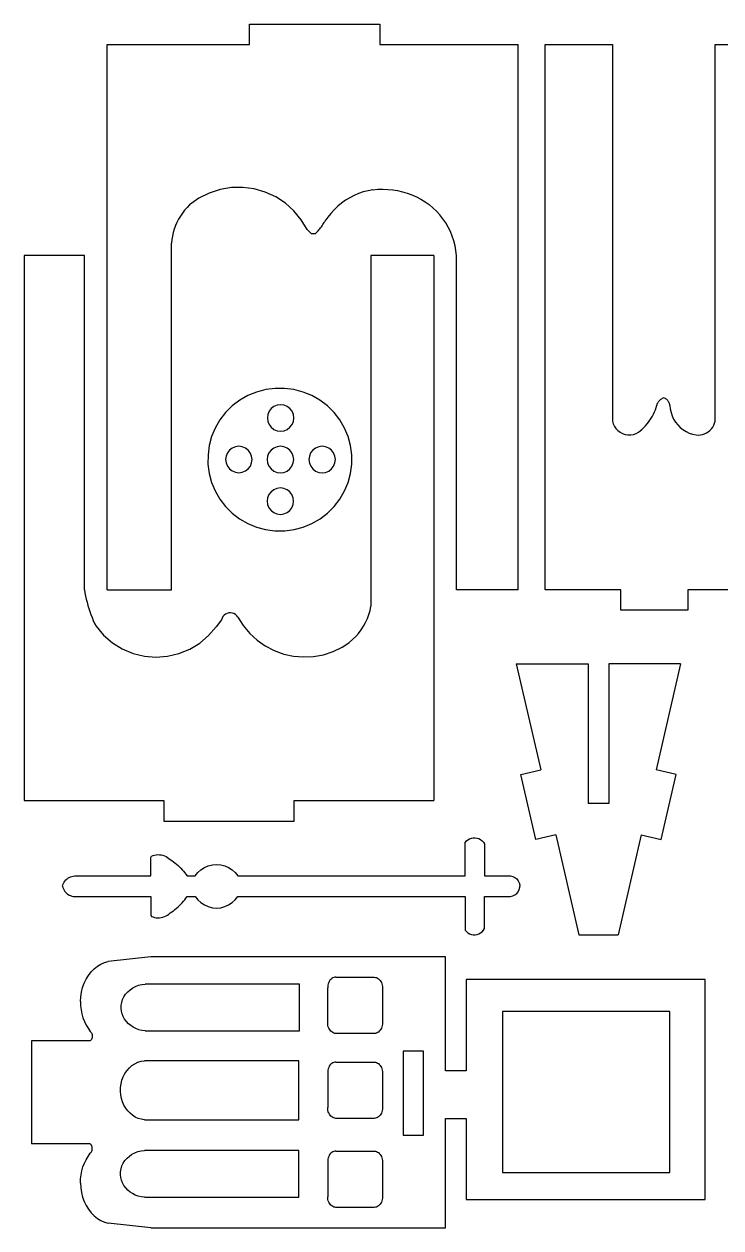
# Model space of a CAD drawing. Extents: x -3998 to 3998, y -3549 to 3549.
# Drawn here: x -3976 to -3468, y -2308 to -1429 of the extents above; entities that cross this region are included whole.
import ezdxf

# ---------------------------------------------------------------- set-up
doc = ezdxf.new("R2010")
doc.units = 0
doc.header["$MEASUREMENT"] = 0
doc.layers.get('0').update_dxf_attribs({"linetype": 'CONTINUOUS'})

msp = doc.modelspace()

# ---------------------------------------------------------------- linework, layer by layer
for p, q in [((-3811.85, -1443.82), (-3811.85, -1428.82)), ((-3811.85, -1428.82), (-3716.85, -1428.82)), ((-3716.85, -1428.82), (-3716.85, -1443.82)), ((-3915.85, -1443.82), (-3811.85, -1443.82)), ((-3915.85, -1841.82), (-3915.85, -1443.82)), ((-3716.85, -1443.82), (-3615.85, -1443.82)), ((-3615.85, -1841.82), (-3615.85, -1443.82)), ((-3596.1, -1443.82), (-3547.1, -1443.82)), ((-3596.1, -1841.82), (-3596.1, -1443.82)), ((-3547.1, -1443.82), (-3547.1, -1718.81)), ((-3472.1, -1718.81), (-3472.1, -1443.82)), ((-3472.1, -1443.82), (-3404.1, -1443.82)), ((-3841.32, -1552.21), (-3848.8, -1555.97)), ((-3833.35, -1549.59), (-3841.32, -1552.21)), ((-3825.09, -1548.2), (-3833.35, -1549.59)), ((-3816.72, -1548.05), (-3825.09, -1548.2)), ((-3808.41, -1549.16), (-3816.72, -1548.05)), ((-3800.36, -1551.48), (-3808.41, -1549.16)), ((-3792.75, -1554.99), (-3800.36, -1551.48)), ((-3785.74, -1559.58), (-3792.75, -1554.99)), ((-3738.78, -1555.63), (-3741.86, -1557.5)), ((-3735.58, -1553.99), (-3738.78, -1555.63)), ((-3732.27, -1552.58), (-3735.58, -1553.99)), ((-3728.86, -1551.41), (-3732.27, -1552.58)), ((-3725.39, -1550.49), (-3728.86, -1551.41)), ((-3721.85, -1549.82), (-3725.39, -1550.49)), ((-3721.85, -1549.82), (-3718.25, -1549.47)), ((-3718.25, -1549.47), (-3714.63, -1549.36)), ((-3714.63, -1549.36), (-3711.01, -1549.48)), ((-3711.01, -1549.48), (-3707.41, -1549.83)), ((-3707.41, -1549.83), (-3703.84, -1550.41)), ((-3703.84, -1550.41), (-3700.31, -1551.21)), ((-3700.31, -1551.21), (-3696.84, -1552.24)), ((-3696.84, -1552.24), (-3693.44, -1553.49)), ((-3693.44, -1553.49), (-3690.13, -1554.96)), ((-3690.13, -1554.96), (-3686.92, -1556.63)), ((-3857.49, -1562.69), (-3859.23, -1564.68)), ((-3855.64, -1560.82), (-3857.49, -1562.69)), ((-3848.8, -1555.97), (-3855.64, -1560.82)), ((-3779.5, -1565.18), (-3785.74, -1559.58)), ((-3750.18, -1564.35), (-3752.6, -1567.01)), ((-3747.57, -1561.87), (-3750.18, -1564.35)), ((-3744.8, -1559.58), (-3747.57, -1561.87)), ((-3741.86, -1557.5), (-3744.8, -1559.58)), ((-3686.92, -1556.63), (-3683.82, -1558.5)), ((-3683.82, -1558.5), (-3680.85, -1560.57)), ((-3678.07, -1562.89), (-3680.85, -1560.57)), ((-3675.46, -1565.41), (-3678.07, -1562.89)), ((-3863.66, -1571.23), (-3864.86, -1573.58)), ((-3862.32, -1568.96), (-3863.66, -1571.23)), ((-3860.84, -1566.77), (-3862.32, -1568.96)), ((-3859.23, -1564.68), (-3860.84, -1566.77)), ((-3774.16, -1571.63), (-3779.5, -1565.18)), ((-3769.85, -1578.82), (-3774.16, -1571.63)), ((-3757.33, -1573.64), (-3756.85, -1572.82)), ((-3754.83, -1569.84), (-3756.85, -1572.82)), ((-3752.6, -1567.01), (-3754.83, -1569.84)), ((-3673.03, -1568.1), (-3675.46, -1565.41)), ((-3670.79, -1570.95), (-3673.03, -1568.1)), ((-3668.75, -1573.95), (-3670.79, -1570.95)), ((-3867.56, -1581.01), (-3868.15, -1583.59)), ((-3866.82, -1578.48), (-3867.56, -1581.01)), ((-3865.92, -1576), (-3866.82, -1578.48)), ((-3864.86, -1573.58), (-3865.92, -1576)), ((-3769.85, -1578.82), (-3766.85, -1581.82)), ((-3766.85, -1581.82), (-3763.85, -1581.82)), ((-3763.85, -1581.82), (-3763.17, -1581.14)), ((-3763.17, -1581.14), (-3762.51, -1580.46)), ((-3762.51, -1580.46), (-3761.87, -1579.76)), ((-3761.87, -1579.76), (-3761.24, -1579.04)), ((-3761.24, -1579.04), (-3760.63, -1578.31)), ((-3760.63, -1578.31), (-3760.03, -1577.56)), ((-3760.03, -1577.56), (-3759.46, -1576.8)), ((-3759.46, -1576.8), (-3758.9, -1576.03)), ((-3758.9, -1576.03), (-3758.36, -1575.25)), ((-3758.36, -1575.25), (-3757.84, -1574.45)), ((-3757.84, -1574.45), (-3757.33, -1573.64)), ((-3666.92, -1577.08), (-3668.75, -1573.95)), ((-3665.32, -1580.34), (-3666.92, -1577.08)), ((-3663.95, -1583.69), (-3665.32, -1580.34)), ((-3868.58, -1586.19), (-3868.85, -1588.82)), ((-3868.85, -1841.82), (-3868.85, -1588.82)), ((-3868.15, -1583.59), (-3868.58, -1586.19)), ((-3662.81, -1587.13), (-3663.95, -1583.69)), ((-3661.91, -1590.65), (-3662.81, -1587.13)), ((-3661.25, -1594.21), (-3661.91, -1590.65)), ((-3976.35, -1597.82), (-3976.35, -1995.82)), ((-3932.35, -1597.82), (-3976.35, -1597.82)), ((-3932.35, -1841.82), (-3932.35, -1597.82)), ((-3723.35, -1597.82), (-3723.35, -1853.81)), ((-3677.35, -1597.82), (-3723.35, -1597.82)), ((-3677.35, -1597.82), (-3677.35, -1995.82)), ((-3660.85, -1597.82), (-3661.25, -1594.21)), ((-3660.85, -1841.82), (-3660.85, -1597.82)), ((-3800.06, -1695.72), (-3806.7, -1697.48)), ((-3793.23, -1694.82), (-3800.06, -1695.72)), ((-3789.76, -1694.83), (-3793.23, -1694.82)), ((-3786.28, -1694.82), (-3789.76, -1694.83)), ((-3779.46, -1695.72), (-3786.28, -1694.82)), ((-3772.81, -1697.48), (-3779.46, -1695.72)), ((-3819.01, -1703.51), (-3824.45, -1707.66)), ((-3813.06, -1700.1), (-3819.01, -1703.51)), ((-3806.7, -1697.48), (-3813.06, -1700.1)), ((-3766.46, -1700.1), (-3772.81, -1697.48)), ((-3760.51, -1703.51), (-3766.46, -1700.1)), ((-3755.07, -1707.66), (-3760.51, -1703.51)), ((-3513.73, -1704.81), (-3514.07, -1705.36)), ((-3513.34, -1704.29), (-3513.73, -1704.81)), ((-3512.91, -1703.8), (-3513.34, -1704.29)), ((-3512.44, -1703.36), (-3512.91, -1703.8)), ((-3511.93, -1702.95), (-3512.44, -1703.36)), ((-3511.38, -1702.59), (-3511.93, -1702.95)), ((-3510.81, -1702.28), (-3511.38, -1702.59)), ((-3510.22, -1702.02), (-3510.81, -1702.28)), ((-3509.6, -1701.82), (-3510.22, -1702.02)), ((-3509.02, -1702.04), (-3509.6, -1701.82)), ((-3508.47, -1702.31), (-3509.02, -1702.04)), ((-3507.95, -1702.64), (-3508.47, -1702.31)), ((-3507.46, -1703.01), (-3507.95, -1702.64)), ((-3507, -1703.43), (-3507.46, -1703.01)), ((-3506.59, -1703.88), (-3507, -1703.43)), ((-3506.22, -1704.38), (-3506.59, -1703.88)), ((-3505.9, -1704.91), (-3506.22, -1704.38)), ((-3505.63, -1705.46), (-3505.9, -1704.91)), ((-3829.3, -1712.48), (-3833.47, -1717.88)), ((-3824.45, -1707.66), (-3829.3, -1712.48)), ((-3798.55, -1713.89), (-3798.88, -1716.39)), ((-3797.59, -1711.56), (-3798.55, -1713.89)), ((-3796.05, -1709.56), (-3797.59, -1711.56)), ((-3794.05, -1708.02), (-3796.05, -1709.56)), ((-3791.72, -1707.06), (-3794.05, -1708.02)), ((-3789.22, -1706.73), (-3791.72, -1707.06)), ((-3786.71, -1707.06), (-3789.22, -1706.73)), ((-3784.38, -1708.02), (-3786.71, -1707.06)), ((-3782.38, -1709.56), (-3784.38, -1708.02)), ((-3780.85, -1711.56), (-3782.38, -1709.56)), ((-3779.88, -1713.89), (-3780.85, -1711.56)), ((-3779.55, -1716.39), (-3779.88, -1713.89)), ((-3750.22, -1712.48), (-3755.07, -1707.66)), ((-3746.05, -1717.88), (-3750.22, -1712.48)), ((-3517.94, -1715.09), (-3517.11, -1713.56)), ((-3517.11, -1713.56), (-3516.35, -1712.01)), ((-3516.35, -1712.01), (-3515.65, -1710.42)), ((-3515.65, -1710.42), (-3514.8, -1707.17)), ((-3514.61, -1706.54), (-3514.8, -1707.17)), ((-3514.37, -1705.94), (-3514.61, -1706.54)), ((-3514.07, -1705.36), (-3514.37, -1705.94)), ((-3505.41, -1706.04), (-3505.63, -1705.46)), ((-3505.25, -1706.63), (-3505.41, -1706.04)), ((-3505.15, -1707.24), (-3505.25, -1706.63)), ((-3505.15, -1707.24), (-3504.91, -1709.82)), ((-3504.91, -1709.82), (-3504.37, -1712.36)), ((-3504.37, -1712.36), (-3503.55, -1714.83)), ((-3833.47, -1717.88), (-3836.89, -1723.77)), ((-3798.88, -1716.39), (-3798.55, -1718.89)), ((-3798.55, -1718.89), (-3797.59, -1721.22)), ((-3797.59, -1721.22), (-3796.05, -1723.22)), ((-3782.38, -1723.22), (-3780.85, -1721.22)), ((-3780.85, -1721.22), (-3779.88, -1718.89)), ((-3779.88, -1718.89), (-3779.55, -1716.39)), ((-3742.62, -1723.77), (-3746.05, -1717.88)), ((-3547.1, -1718.81), (-3546.54, -1720.75)), ((-3546.54, -1720.75), (-3545.67, -1722.57)), ((-3545.67, -1722.57), (-3544.52, -1724.23)), ((-3524.22, -1723.36), (-3523.02, -1722.09)), ((-3523.02, -1722.09), (-3521.89, -1720.78)), ((-3521.89, -1720.78), (-3520.81, -1719.42)), ((-3520.81, -1719.42), (-3519.79, -1718.02)), ((-3519.79, -1718.02), (-3518.83, -1716.57)), ((-3518.83, -1716.57), (-3517.94, -1715.09)), ((-3503.55, -1714.83), (-3502.45, -1717.18)), ((-3502.45, -1717.18), (-3501.09, -1719.39)), ((-3501.09, -1719.39), (-3499.48, -1721.43)), ((-3499.48, -1721.43), (-3497.66, -1723.28)), ((-3473.94, -1723.12), (-3473.15, -1721.76)), ((-3473.15, -1721.76), (-3472.54, -1720.32)), ((-3472.54, -1720.32), (-3472.1, -1718.81)), ((-3839.51, -1730.05), (-3841.28, -1736.61)), ((-3836.89, -1723.77), (-3839.51, -1730.05)), ((-3796.05, -1723.22), (-3794.05, -1724.76)), ((-3794.05, -1724.76), (-3791.72, -1725.72)), ((-3791.72, -1725.72), (-3789.22, -1726.05)), ((-3789.22, -1726.05), (-3786.71, -1725.72)), ((-3786.71, -1725.72), (-3784.38, -1724.76)), ((-3784.38, -1724.76), (-3782.38, -1723.22)), ((-3740.01, -1730.05), (-3742.62, -1723.77)), ((-3738.23, -1736.61), (-3740.01, -1730.05)), ((-3544.52, -1724.23), (-3543.11, -1725.68)), ((-3543.11, -1725.68), (-3541.5, -1726.89)), ((-3541.5, -1726.89), (-3539.71, -1727.82)), ((-3539.71, -1727.82), (-3537.79, -1728.45)), ((-3537.79, -1728.45), (-3535.8, -1728.76)), ((-3535.8, -1728.76), (-3533.78, -1728.75)), ((-3533.78, -1728.75), (-3531.79, -1728.42)), ((-3531.79, -1728.42), (-3529.88, -1727.77)), ((-3529.88, -1727.77), (-3528.1, -1726.82)), ((-3528.1, -1726.82), (-3526.76, -1725.72)), ((-3526.76, -1725.72), (-3525.46, -1724.56)), ((-3525.46, -1724.56), (-3524.22, -1723.36)), ((-3497.66, -1723.28), (-3495.63, -1724.9)), ((-3495.63, -1724.9), (-3493.43, -1726.29)), ((-3493.43, -1726.29), (-3491.09, -1727.41)), ((-3491.09, -1727.41), (-3488.63, -1728.25)), ((-3488.63, -1728.25), (-3486.1, -1728.82)), ((-3486.1, -1728.82), (-3484.53, -1728.89)), ((-3484.53, -1728.89), (-3482.97, -1728.78)), ((-3482.97, -1728.78), (-3481.43, -1728.47)), ((-3481.43, -1728.47), (-3479.94, -1727.98)), ((-3479.94, -1727.98), (-3478.52, -1727.32)), ((-3478.52, -1727.32), (-3477.19, -1726.49)), ((-3477.19, -1726.49), (-3475.97, -1725.5)), ((-3475.97, -1725.5), (-3474.88, -1724.37)), ((-3474.88, -1724.37), (-3473.94, -1723.12)), ((-3841.28, -1736.61), (-3842.17, -1743.34)), ((-3826.52, -1739.94), (-3828.05, -1741.94)), ((-3824.52, -1738.4), (-3826.52, -1739.94)), ((-3822.19, -1737.43), (-3824.52, -1738.4)), ((-3819.69, -1737.09), (-3822.19, -1737.43)), ((-3817.19, -1737.42), (-3819.69, -1737.09)), ((-3814.85, -1738.38), (-3817.19, -1737.42)), ((-3812.85, -1739.91), (-3814.85, -1738.38)), ((-3811.31, -1741.91), (-3812.85, -1739.91)), ((-3796.15, -1739.93), (-3797.69, -1741.94)), ((-3794.15, -1738.39), (-3796.15, -1739.93)), ((-3791.81, -1737.43), (-3794.15, -1738.39)), ((-3789.31, -1737.1), (-3791.81, -1737.43)), ((-3786.8, -1737.43), (-3789.31, -1737.1)), ((-3784.47, -1738.39), (-3786.8, -1737.43)), ((-3782.46, -1739.93), (-3784.47, -1738.39)), ((-3780.93, -1741.94), (-3782.46, -1739.93)), ((-3765.75, -1739.97), (-3767.28, -1741.97)), ((-3763.75, -1738.43), (-3765.75, -1739.97)), ((-3761.42, -1737.46), (-3763.75, -1738.43)), ((-3758.92, -1737.13), (-3761.42, -1737.46)), ((-3756.42, -1737.45), (-3758.92, -1737.13)), ((-3754.08, -1738.41), (-3756.42, -1737.45)), ((-3752.08, -1739.95), (-3754.08, -1738.41)), ((-3750.54, -1741.95), (-3752.08, -1739.95)), ((-3737.34, -1743.34), (-3738.23, -1736.61)), ((-3842.17, -1743.34), (-3842.19, -1750.12)), ((-3829.01, -1744.27), (-3829.34, -1746.78)), ((-3829.34, -1746.78), (-3829, -1749.28)), ((-3828.05, -1741.94), (-3829.01, -1744.27)), ((-3810.34, -1744.24), (-3811.31, -1741.91)), ((-3810.01, -1746.74), (-3810.34, -1744.24)), ((-3810.33, -1749.24), (-3810.01, -1746.74)), ((-3798.66, -1744.27), (-3798.99, -1746.78)), ((-3798.99, -1746.78), (-3798.66, -1749.28)), ((-3797.69, -1741.94), (-3798.66, -1744.27)), ((-3779.96, -1744.27), (-3780.93, -1741.94)), ((-3779.63, -1746.78), (-3779.96, -1744.27)), ((-3779.96, -1749.28), (-3779.63, -1746.78)), ((-3768.24, -1744.31), (-3768.56, -1746.81)), ((-3768.56, -1746.81), (-3768.23, -1749.31)), ((-3767.28, -1741.97), (-3768.24, -1744.31)), ((-3749.57, -1744.27), (-3750.54, -1741.95)), ((-3749.24, -1746.78), (-3749.57, -1744.27)), ((-3749.56, -1749.28), (-3749.24, -1746.78)), ((-3737.33, -1750.12), (-3737.34, -1743.34)), ((-3842.19, -1750.12), (-3841.3, -1756.85)), ((-3841.3, -1756.85), (-3839.54, -1763.42)), ((-3829, -1749.28), (-3828.03, -1751.6)), ((-3828.03, -1751.6), (-3826.49, -1753.6)), ((-3826.49, -1753.6), (-3824.49, -1755.14)), ((-3824.49, -1755.14), (-3822.16, -1756.1)), ((-3822.16, -1756.1), (-3819.65, -1756.42)), ((-3819.65, -1756.42), (-3817.15, -1756.09)), ((-3817.15, -1756.09), (-3814.83, -1755.12)), ((-3814.83, -1755.12), (-3812.83, -1753.58)), ((-3812.83, -1753.58), (-3811.29, -1751.58)), ((-3811.29, -1751.58), (-3810.33, -1749.24)), ((-3798.66, -1749.28), (-3797.69, -1751.61)), ((-3797.69, -1751.61), (-3796.15, -1753.62)), ((-3796.15, -1753.62), (-3794.15, -1755.16)), ((-3794.15, -1755.16), (-3791.81, -1756.12)), ((-3791.81, -1756.12), (-3789.31, -1756.45)), ((-3789.31, -1756.45), (-3786.8, -1756.12)), ((-3786.8, -1756.12), (-3784.47, -1755.16)), ((-3784.47, -1755.16), (-3782.46, -1753.62)), ((-3782.46, -1753.62), (-3780.93, -1751.61)), ((-3780.93, -1751.61), (-3779.96, -1749.28)), ((-3768.23, -1749.31), (-3767.26, -1751.64)), ((-3767.26, -1751.64), (-3765.72, -1753.64)), ((-3765.72, -1753.64), (-3763.72, -1755.17)), ((-3763.72, -1755.17), (-3761.39, -1756.13)), ((-3761.39, -1756.13), (-3758.88, -1756.46)), ((-3758.88, -1756.46), (-3756.38, -1756.12)), ((-3756.38, -1756.12), (-3754.05, -1755.15)), ((-3754.05, -1755.15), (-3752.06, -1753.61)), ((-3752.06, -1753.61), (-3750.52, -1751.61)), ((-3750.52, -1751.61), (-3749.56, -1749.28)), ((-3739.98, -1763.42), (-3738.22, -1756.85)), ((-3738.22, -1756.85), (-3737.33, -1750.12)), ((-3839.54, -1763.42), (-3836.93, -1769.7)), ((-3742.59, -1769.7), (-3739.98, -1763.42)), ((-3836.93, -1769.7), (-3833.52, -1775.6)), ((-3798.69, -1774.66), (-3799.02, -1777.16)), ((-3797.73, -1772.33), (-3798.69, -1774.66)), ((-3796.19, -1770.33), (-3797.73, -1772.33)), ((-3794.19, -1768.79), (-3796.19, -1770.33)), ((-3791.86, -1767.83), (-3794.19, -1768.79)), ((-3789.36, -1767.5), (-3791.86, -1767.83)), ((-3786.86, -1767.83), (-3789.36, -1767.5)), ((-3784.52, -1768.79), (-3786.86, -1767.83)), ((-3782.52, -1770.33), (-3784.52, -1768.79)), ((-3780.99, -1772.33), (-3782.52, -1770.33)), ((-3780.02, -1774.66), (-3780.99, -1772.33)), ((-3779.69, -1777.16), (-3780.02, -1774.66)), ((-3746, -1775.6), (-3742.59, -1769.7)), ((-3833.52, -1775.6), (-3829.36, -1781)), ((-3829.36, -1781), (-3824.52, -1785.83)), ((-3799.02, -1777.16), (-3798.69, -1779.66)), ((-3798.69, -1779.66), (-3797.73, -1781.99)), ((-3797.73, -1781.99), (-3796.19, -1783.99)), ((-3796.19, -1783.99), (-3794.19, -1785.53)), ((-3784.52, -1785.53), (-3782.52, -1783.99)), ((-3782.52, -1783.99), (-3780.99, -1781.99)), ((-3780.99, -1781.99), (-3780.02, -1779.66)), ((-3780.02, -1779.66), (-3779.69, -1777.16)), ((-3755, -1785.83), (-3750.16, -1781)), ((-3750.16, -1781), (-3746, -1775.6)), ((-3824.52, -1785.83), (-3819.08, -1789.99)), ((-3819.08, -1789.99), (-3813.14, -1793.42)), ((-3794.19, -1785.53), (-3791.86, -1786.5)), ((-3791.86, -1786.5), (-3789.36, -1786.82)), ((-3789.36, -1786.82), (-3786.86, -1786.5)), ((-3786.86, -1786.5), (-3784.52, -1785.53)), ((-3766.38, -1793.42), (-3760.44, -1789.99)), ((-3760.44, -1789.99), (-3755, -1785.83)), ((-3813.14, -1793.42), (-3806.79, -1796.04)), ((-3806.79, -1796.04), (-3800.15, -1797.82)), ((-3800.15, -1797.82), (-3793.33, -1798.71)), ((-3793.33, -1798.71), (-3789.45, -1798.72)), ((-3789.45, -1798.72), (-3786.19, -1798.71)), ((-3786.19, -1798.71), (-3779.37, -1797.82)), ((-3779.37, -1797.82), (-3772.73, -1796.04)), ((-3772.73, -1796.04), (-3766.38, -1793.42)), ((-3932.35, -1841.82), (-3931.96, -1844.12)), ((-3931.96, -1844.12), (-3931.51, -1846.42)), ((-3915.85, -1841.82), (-3868.85, -1841.82)), ((-3615.85, -1841.82), (-3660.85, -1841.82)), ((-3541.1, -1841.82), (-3596.1, -1841.82)), ((-3541.1, -1856.82), (-3541.1, -1841.82)), ((-3423.6, -1841.82), (-3492.1, -1841.82)), ((-3492.1, -1841.82), (-3492.1, -1856.82)), ((-3931.51, -1846.42), (-3931.01, -1848.71)), ((-3931.01, -1848.71), (-3930.44, -1850.98)), ((-3930.44, -1850.98), (-3929.82, -1853.23)), ((-3929.82, -1853.23), (-3929.14, -1855.47)), ((-3723.98, -1856.9), (-3723.35, -1853.81)), ((-3929.14, -1855.47), (-3928.4, -1857.69)), ((-3928.4, -1857.69), (-3927.61, -1859.9)), ((-3927.61, -1859.9), (-3926.76, -1862.08)), ((-3926.76, -1862.08), (-3925.85, -1864.23)), ((-3831.95, -1862.58), (-3832.35, -1863.82)), ((-3831.31, -1861.45), (-3831.95, -1862.58)), ((-3830.46, -1860.47), (-3831.31, -1861.45)), ((-3829.44, -1859.67), (-3830.46, -1860.47)), ((-3828.28, -1859.09), (-3829.44, -1859.67)), ((-3827.03, -1858.75), (-3828.28, -1859.09)), ((-3825.73, -1858.67), (-3827.03, -1858.75)), ((-3824.45, -1858.84), (-3825.73, -1858.67)), ((-3823.22, -1859.26), (-3824.45, -1858.84)), ((-3822.1, -1859.92), (-3823.22, -1859.26)), ((-3821.13, -1860.78), (-3822.1, -1859.92)), ((-3820.35, -1861.82), (-3821.13, -1860.78)), ((-3820.35, -1861.82), (-3816.45, -1868.03)), ((-3727.23, -1865.77), (-3725.93, -1862.9)), ((-3725.93, -1862.9), (-3724.85, -1859.94)), ((-3724.85, -1859.94), (-3723.98, -1856.9)), ((-3492.1, -1856.82), (-3541.1, -1856.82)), ((-3925.85, -1864.23), (-3924.89, -1866.37)), ((-3924.89, -1866.37), (-3923.88, -1868.48)), ((-3923.88, -1868.48), (-3918.38, -1874.97)), ((-3841.71, -1875.35), (-3836.15, -1868.92)), ((-3832.35, -1863.82), (-3836.15, -1868.92)), ((-3816.45, -1868.03), (-3811.76, -1873.68)), ((-3732.36, -1873.7), (-3730.46, -1871.19)), ((-3730.46, -1871.19), (-3728.75, -1868.54)), ((-3728.75, -1868.54), (-3727.23, -1865.77)), ((-3918.38, -1874.97), (-3911.93, -1880.51)), ((-3911.93, -1880.51), (-3904.7, -1884.99)), ((-3855.49, -1885.23), (-3848.21, -1880.83)), ((-3848.21, -1880.83), (-3841.71, -1875.35)), ((-3811.76, -1873.68), (-3806.37, -1878.65)), ((-3806.37, -1878.65), (-3800.37, -1882.88)), ((-3741.66, -1882.16), (-3739.11, -1880.31)), ((-3739.11, -1880.31), (-3736.7, -1878.28)), ((-3736.7, -1878.28), (-3734.44, -1876.07)), ((-3734.44, -1876.07), (-3732.36, -1873.7)), ((-3904.7, -1884.99), (-3896.86, -1888.28)), ((-3896.86, -1888.28), (-3888.6, -1890.3)), ((-3871.64, -1890.39), (-3863.36, -1888.44)), ((-3863.36, -1888.44), (-3855.49, -1885.23)), ((-3800.37, -1882.88), (-3793.86, -1886.27)), ((-3793.86, -1886.27), (-3786.97, -1888.77)), ((-3786.97, -1888.77), (-3779.8, -1890.34)), ((-3765.16, -1890.58), (-3757.94, -1889.26)), ((-3757.94, -1889.26), (-3750.97, -1886.99)), ((-3750.97, -1886.99), (-3744.35, -1883.82)), ((-3744.35, -1883.82), (-3741.66, -1882.16)), ((-3888.6, -1890.3), (-3880.12, -1891.01)), ((-3880.12, -1891.01), (-3871.64, -1890.39)), ((-3779.8, -1890.34), (-3772.49, -1890.95)), ((-3772.49, -1890.95), (-3765.16, -1890.58)), ((-3617.35, -1895.82), (-3599.45, -1973.38)), ((-3617.35, -1895.82), (-3564.85, -1895.82)), ((-3564.85, -1895.82), (-3564.85, -1997.82)), ((-3549.85, -1895.82), (-3549.85, -1997.82)), ((-3497.35, -1895.82), (-3549.85, -1895.82)), ((-3497.35, -1895.82), (-3515.25, -1973.38)), ((-3614.06, -1976.75), (-3599.45, -1973.38)), ((-3603.11, -2024.22), (-3614.06, -1976.75)), ((-3500.63, -1976.75), (-3515.25, -1973.38)), ((-3511.59, -2024.22), (-3500.63, -1976.75)), ((-3976.35, -1995.82), (-3874.35, -1995.82)), ((-3874.35, -1995.82), (-3874.35, -2010.82)), ((-3779.35, -1995.82), (-3677.35, -1995.82)), ((-3779.35, -2010.82), (-3779.35, -1995.82)), ((-3549.85, -1997.82), (-3564.85, -1997.82)), ((-3874.35, -2010.82), (-3779.35, -2010.82)), ((-3588.49, -2020.85), (-3603.11, -2024.22)), ((-3588.49, -2020.85), (-3571.65, -2093.82)), ((-3526.21, -2020.85), (-3543.05, -2093.82)), ((-3526.21, -2020.85), (-3511.59, -2024.22)), ((-3654.49, -2026.33), (-3653.59, -2025.26)), ((-3654.49, -2050.82), (-3654.49, -2026.33)), ((-3653.59, -2025.26), (-3652.51, -2024.36)), ((-3652.51, -2024.36), (-3651.3, -2023.66)), ((-3651.3, -2023.66), (-3649.99, -2023.17)), ((-3649.99, -2023.17), (-3648.61, -2022.92)), ((-3648.61, -2022.92), (-3647.21, -2022.9)), ((-3647.21, -2022.9), (-3645.83, -2023.12)), ((-3645.83, -2023.12), (-3644.51, -2023.57)), ((-3644.51, -2023.57), (-3643.28, -2024.23)), ((-3643.28, -2024.23), (-3642.18, -2025.1)), ((-3642.18, -2025.1), (-3641.24, -2026.14)), ((-3641.24, -2026.14), (-3640.5, -2027.33)), ((-3640.5, -2027.33), (-3640.5, -2050.82)), ((-3883.96, -2037.35), (-3883.42, -2036.32)), ((-3883.96, -2050.82), (-3883.96, -2037.35)), ((-3883.42, -2036.32), (-3882.28, -2035.88)), ((-3882.28, -2035.88), (-3881.1, -2035.56)), ((-3881.1, -2035.56), (-3879.89, -2035.35)), ((-3879.89, -2035.35), (-3878.67, -2035.27)), ((-3878.67, -2035.27), (-3877.45, -2035.3)), ((-3877.45, -2035.3), (-3876.24, -2035.46)), ((-3876.24, -2035.46), (-3875.04, -2035.74)), ((-3875.04, -2035.74), (-3873.89, -2036.14)), ((-3873.89, -2036.14), (-3872.77, -2036.65)), ((-3872.77, -2036.65), (-3871.72, -2037.27)), ((-3871.72, -2037.27), (-3870.73, -2037.99)), ((-3870.73, -2037.99), (-3869.82, -2038.81)), ((-3869.82, -2038.81), (-3868.6, -2039.6)), ((-3868.6, -2039.6), (-3867.42, -2040.43)), ((-3867.42, -2040.43), (-3866.26, -2041.31)), ((-3866.26, -2041.31), (-3865.14, -2042.22)), ((-3865.14, -2042.22), (-3864.05, -2043.17)), ((-3864.05, -2043.17), (-3862.99, -2044.16)), ((-3862.99, -2044.16), (-3861.97, -2045.19)), ((-3861.97, -2045.19), (-3860.98, -2046.25)), ((-3860.98, -2046.25), (-3860.04, -2047.34)), ((-3860.04, -2047.34), (-3859.13, -2048.47)), ((-3849.56, -2048.39), (-3847.32, -2046.31)), ((-3847.32, -2046.31), (-3844.76, -2044.63)), ((-3844.76, -2044.63), (-3841.96, -2043.39)), ((-3841.96, -2043.39), (-3838.99, -2042.64)), ((-3838.99, -2042.64), (-3835.94, -2042.38)), ((-3835.94, -2042.38), (-3832.89, -2042.64)), ((-3832.89, -2042.64), (-3829.92, -2043.39)), ((-3829.92, -2043.39), (-3827.12, -2044.63)), ((-3827.12, -2044.63), (-3824.56, -2046.31)), ((-3824.56, -2046.31), (-3822.31, -2048.39)), ((-3948.11, -2057.31), (-3947.72, -2056.34)), ((-3947.72, -2056.34), (-3947.22, -2055.42)), ((-3947.22, -2055.42), (-3946.62, -2054.56)), ((-3946.62, -2054.56), (-3945.93, -2053.77)), ((-3945.93, -2053.77), (-3945.17, -2053.05)), ((-3945.17, -2053.05), (-3944.33, -2052.43)), ((-3944.33, -2052.43), (-3943.42, -2051.89)), ((-3943.42, -2051.89), (-3942.47, -2051.46)), ((-3942.47, -2051.46), (-3941.47, -2051.14)), ((-3941.47, -2051.14), (-3940.45, -2050.92)), ((-3940.45, -2050.92), (-3939.41, -2050.82)), ((-3939.41, -2050.82), (-3883.96, -2050.82)), ((-3859.13, -2048.47), (-3858.26, -2049.63)), ((-3858.26, -2049.63), (-3857.43, -2050.82)), ((-3857.43, -2050.82), (-3851.43, -2050.82)), ((-3851.43, -2050.82), (-3849.56, -2048.39)), ((-3822.31, -2048.39), (-3820.44, -2050.82)), ((-3820.44, -2050.82), (-3654.49, -2050.82)), ((-3640.5, -2050.82), (-3621.41, -2050.82)), ((-3621.41, -2050.82), (-3619.75, -2051.18)), ((-3619.75, -2051.18), (-3618.21, -2051.92)), ((-3618.21, -2051.92), (-3616.88, -2052.98)), ((-3616.88, -2052.98), (-3615.82, -2054.31)), ((-3615.82, -2054.31), (-3615.09, -2055.85)), ((-3615.09, -2055.85), (-3614.73, -2057.52)), ((-3948.4, -2058.32), (-3948.11, -2057.31)), ((-3948.4, -2058.32), (-3948.11, -2059.32)), ((-3948.11, -2059.32), (-3947.72, -2060.29)), ((-3947.72, -2060.29), (-3947.22, -2061.21)), ((-3947.22, -2061.21), (-3946.62, -2062.07)), ((-3946.62, -2062.07), (-3945.93, -2062.87)), ((-3945.93, -2062.87), (-3945.17, -2063.58)), ((-3945.17, -2063.58), (-3944.33, -2064.21)), ((-3944.33, -2064.21), (-3943.42, -2064.74)), ((-3943.42, -2064.74), (-3942.47, -2065.17)), ((-3942.47, -2065.17), (-3941.47, -2065.49)), ((-3941.47, -2065.49), (-3940.45, -2065.71)), ((-3621.41, -2065.82), (-3619.75, -2065.45)), ((-3619.75, -2065.45), (-3618.21, -2064.72)), ((-3618.21, -2064.72), (-3616.88, -2063.66)), ((-3616.88, -2063.66), (-3615.82, -2062.32)), ((-3615.82, -2062.32), (-3615.09, -2060.78)), ((-3615.09, -2060.78), (-3614.73, -2059.12)), ((-3614.73, -2057.52), (-3614.75, -2058.32)), ((-3614.73, -2059.12), (-3614.75, -2058.32)), ((-3940.45, -2065.71), (-3939.41, -2065.82)), ((-3939.41, -2065.82), (-3883.96, -2065.82)), ((-3883.96, -2065.82), (-3883.96, -2079.28)), ((-3866.26, -2075.33), (-3865.14, -2074.41)), ((-3865.14, -2074.41), (-3864.05, -2073.46)), ((-3864.05, -2073.46), (-3862.99, -2072.47)), ((-3862.99, -2072.47), (-3861.97, -2071.45)), ((-3861.97, -2071.45), (-3860.98, -2070.38)), ((-3860.98, -2070.38), (-3860.04, -2069.29)), ((-3860.04, -2069.29), (-3859.13, -2068.16)), ((-3859.13, -2068.16), (-3858.26, -2067)), ((-3858.26, -2067), (-3857.43, -2065.82)), ((-3857.43, -2065.82), (-3851.43, -2065.82)), ((-3851.43, -2065.82), (-3849.56, -2068.24)), ((-3849.56, -2068.24), (-3847.32, -2070.32)), ((-3847.32, -2070.32), (-3844.76, -2072)), ((-3844.76, -2072), (-3841.96, -2073.24)), ((-3841.96, -2073.24), (-3838.99, -2073.99)), ((-3838.99, -2073.99), (-3835.94, -2074.25)), ((-3835.94, -2074.25), (-3832.89, -2073.99)), ((-3832.89, -2073.99), (-3829.92, -2073.24)), ((-3829.92, -2073.24), (-3827.12, -2072)), ((-3827.12, -2072), (-3824.56, -2070.32)), ((-3824.56, -2070.32), (-3822.31, -2068.24)), ((-3822.31, -2068.24), (-3820.44, -2065.82)), ((-3820.44, -2065.82), (-3654.49, -2065.82)), ((-3654.49, -2065.82), (-3654.49, -2090.31)), ((-3640.5, -2089.31), (-3640.5, -2065.82)), ((-3640.5, -2065.82), (-3621.41, -2065.82)), ((-3883.96, -2079.28), (-3883.42, -2080.31)), ((-3883.42, -2080.31), (-3882.28, -2080.75)), ((-3882.28, -2080.75), (-3881.1, -2081.08)), ((-3881.1, -2081.08), (-3879.89, -2081.28)), ((-3879.89, -2081.28), (-3878.67, -2081.37)), ((-3878.67, -2081.37), (-3877.45, -2081.33)), ((-3877.45, -2081.33), (-3876.24, -2081.17)), ((-3876.24, -2081.17), (-3875.04, -2080.89)), ((-3875.04, -2080.89), (-3873.89, -2080.49)), ((-3873.89, -2080.49), (-3872.77, -2079.98)), ((-3872.77, -2079.98), (-3871.72, -2079.36)), ((-3871.72, -2079.36), (-3870.73, -2078.64)), ((-3870.73, -2078.64), (-3869.82, -2077.82)), ((-3869.82, -2077.82), (-3868.6, -2077.03)), ((-3868.6, -2077.03), (-3867.42, -2076.2)), ((-3867.42, -2076.2), (-3866.26, -2075.33)), ((-3654.49, -2090.31), (-3653.59, -2091.37)), ((-3653.59, -2091.37), (-3652.51, -2092.27)), ((-3643.28, -2092.4), (-3642.18, -2091.53)), ((-3642.18, -2091.53), (-3641.24, -2090.49)), ((-3641.24, -2090.49), (-3640.5, -2089.31)), ((-3652.51, -2092.27), (-3651.3, -2092.97)), ((-3651.3, -2092.97), (-3649.99, -2093.46)), ((-3649.99, -2093.46), (-3648.61, -2093.71)), ((-3648.61, -2093.71), (-3647.21, -2093.73)), ((-3647.21, -2093.73), (-3645.83, -2093.52)), ((-3645.83, -2093.52), (-3644.51, -2093.07)), ((-3644.51, -2093.07), (-3643.28, -2092.4)), ((-3571.65, -2093.82), (-3543.05, -2093.82)), ((-3925.28, -2118.65), (-3922.91, -2116.75)), ((-3922.91, -2116.75), (-3920.38, -2115.19)), ((-3920.38, -2115.19), (-3917.72, -2114.01)), ((-3917.72, -2114.01), (-3914.96, -2113.2)), ((-3883.85, -2109.82), (-3914.96, -2113.2)), ((-3668.85, -2109.82), (-3883.85, -2109.82)), ((-3668.85, -2193.18), (-3668.85, -2109.82)), ((-3932.53, -2129.18), (-3931.1, -2126.18)), ((-3931.1, -2126.18), (-3929.4, -2123.4)), ((-3929.4, -2123.4), (-3927.45, -2120.88)), ((-3927.45, -2120.88), (-3925.28, -2118.65)), ((-3753.17, -2127), (-3753.69, -2127.78)), ((-3752.57, -2126.32), (-3753.17, -2127)), ((-3751.91, -2125.75), (-3752.57, -2126.32)), ((-3751.19, -2125.31), (-3751.91, -2125.75)), ((-3750.43, -2125.01), (-3751.19, -2125.31)), ((-3749.64, -2124.84), (-3750.43, -2125.01)), ((-3748.85, -2124.82), (-3749.64, -2124.84)), ((-3748.85, -2124.82), (-3720.85, -2124.82)), ((-3720.85, -2124.82), (-3720.07, -2124.88)), ((-3720.07, -2124.88), (-3719.3, -2125.08)), ((-3719.3, -2125.08), (-3718.55, -2125.41)), ((-3718.55, -2125.41), (-3717.85, -2125.86)), ((-3717.85, -2125.86), (-3717.2, -2126.43)), ((-3717.2, -2126.43), (-3716.61, -2127.11)), ((-3716.61, -2127.11), (-3716.09, -2127.87)), ((-3653.85, -2126.37), (-3653.85, -2193.18)), ((-3479.35, -2126.37), (-3653.85, -2126.37)), ((-3479.35, -2286.97), (-3479.35, -2126.37)), ((-3935.01, -2139.13), (-3934.49, -2135.7)), ((-3934.49, -2135.7), (-3933.66, -2132.37)), ((-3933.66, -2132.37), (-3932.53, -2129.18)), ((-3902.26, -2137.11), (-3900.77, -2135.39)), ((-3900.77, -2135.39), (-3899.05, -2133.86)), ((-3899.05, -2133.86), (-3897.13, -2132.54)), ((-3897.13, -2132.54), (-3895.04, -2131.46)), ((-3895.04, -2131.46), (-3892.82, -2130.64)), ((-3892.82, -2130.64), (-3890.5, -2130.09)), ((-3890.5, -2130.09), (-3888.12, -2129.82)), ((-3775.35, -2129.82), (-3888.12, -2129.82)), ((-3775.35, -2163.88), (-3775.35, -2129.82)), ((-3754.83, -2131.6), (-3754.85, -2132.63)), ((-3754.85, -2158), (-3754.85, -2132.63)), ((-3754.7, -2130.57), (-3754.83, -2131.6)), ((-3754.47, -2129.59), (-3754.7, -2130.57)), ((-3754.13, -2128.65), (-3754.47, -2129.59)), ((-3753.69, -2127.78), (-3754.13, -2128.65)), ((-3716.09, -2127.87), (-3715.65, -2128.72)), ((-3715.65, -2128.72), (-3715.31, -2129.64)), ((-3715.31, -2129.64), (-3715.05, -2130.61)), ((-3715.05, -2130.61), (-3714.9, -2131.61)), ((-3714.9, -2131.61), (-3714.85, -2132.63)), ((-3714.85, -2132.63), (-3714.85, -2158)), ((-3935.2, -2142.61), (-3935.01, -2139.13)), ((-3935.2, -2142.61), (-3935.1, -2145.6)), ((-3905.48, -2145.27), (-3905.12, -2143.11)), ((-3905.12, -2143.11), (-3904.45, -2141)), ((-3904.45, -2141), (-3903.49, -2138.99)), ((-3903.49, -2138.99), (-3902.26, -2137.11)), ((-3935.1, -2145.6), (-3934.77, -2148.57)), ((-3934.77, -2148.57), (-3934.2, -2151.49)), ((-3934.2, -2151.49), (-3933.4, -2154.33)), ((-3905.54, -2147.47), (-3905.48, -2145.27)), ((-3905.31, -2149.54), (-3905.54, -2147.47)), ((-3904.8, -2151.58), (-3905.31, -2149.54)), ((-3904.03, -2153.54), (-3904.8, -2151.58)), ((-3903.01, -2155.4), (-3904.03, -2153.54)), ((-3627.35, -2149.82), (-3627.35, -2267.43)), ((-3505.35, -2149.82), (-3627.35, -2149.82)), ((-3505.35, -2267.43), (-3505.35, -2149.82)), ((-3933.4, -2154.33), (-3932.38, -2157.05)), ((-3932.38, -2157.05), (-3931.15, -2159.65)), ((-3931.15, -2159.65), (-3929.71, -2162.08)), ((-3929.71, -2162.08), (-3928.09, -2164.34)), ((-3901.74, -2157.14), (-3903.01, -2155.4)), ((-3900.26, -2158.72), (-3901.74, -2157.14)), ((-3898.57, -2160.12), (-3900.26, -2158.72)), ((-3896.71, -2161.33), (-3898.57, -2160.12)), ((-3894.71, -2162.32), (-3896.71, -2161.33)), ((-3892.59, -2163.08), (-3894.71, -2162.32)), ((-3754.8, -2159.02), (-3754.85, -2158)), ((-3754.64, -2160.02), (-3754.8, -2159.02)), ((-3754.39, -2160.99), (-3754.64, -2160.02)), ((-3754.04, -2161.9), (-3754.39, -2160.99)), ((-3753.6, -2162.75), (-3754.04, -2161.9)), ((-3715.65, -2161.91), (-3716.09, -2162.76)), ((-3715.31, -2160.99), (-3715.65, -2161.91)), ((-3715.05, -2160.02), (-3715.31, -2160.99)), ((-3714.9, -2159.02), (-3715.05, -2160.02)), ((-3714.85, -2158), (-3714.9, -2159.02)), ((-3970.84, -2171.11), (-3970.84, -2246.52)), ((-3928.09, -2171.11), (-3970.84, -2171.11)), ((-3928.09, -2164.34), (-3927.65, -2164.79)), ((-3927.65, -2170.65), (-3928.09, -2171.11)), ((-3927.65, -2164.79), (-3927.28, -2165.31)), ((-3927.28, -2170.14), (-3927.65, -2170.65)), ((-3927.28, -2165.31), (-3926.98, -2165.87)), ((-3926.98, -2169.58), (-3927.28, -2170.14)), ((-3926.98, -2165.87), (-3926.77, -2166.47)), ((-3926.77, -2168.98), (-3926.98, -2169.58)), ((-3926.77, -2166.47), (-3926.64, -2167.09)), ((-3926.64, -2168.36), (-3926.77, -2168.98)), ((-3926.64, -2167.09), (-3926.59, -2167.72)), ((-3926.59, -2167.72), (-3926.64, -2168.36)), ((-3890.38, -2163.6), (-3892.59, -2163.08)), ((-3888.12, -2163.88), (-3890.38, -2163.6)), ((-3888.12, -2163.88), (-3775.35, -2163.88)), ((-3753.09, -2163.52), (-3753.6, -2162.75)), ((-3752.5, -2164.19), (-3753.09, -2163.52)), ((-3751.85, -2164.76), (-3752.5, -2164.19)), ((-3751.14, -2165.21), (-3751.85, -2164.76)), ((-3750.4, -2165.54), (-3751.14, -2165.21)), ((-3749.63, -2165.75), (-3750.4, -2165.54)), ((-3748.85, -2165.82), (-3749.63, -2165.75)), ((-3720.85, -2165.82), (-3748.85, -2165.82)), ((-3720.07, -2165.75), (-3720.85, -2165.82)), ((-3719.3, -2165.55), (-3720.07, -2165.75)), ((-3718.55, -2165.22), (-3719.3, -2165.55)), ((-3717.85, -2164.77), (-3718.55, -2165.22)), ((-3717.2, -2164.2), (-3717.85, -2164.77)), ((-3716.61, -2163.53), (-3717.2, -2164.2)), ((-3716.09, -2162.76), (-3716.61, -2163.53)), ((-3684.85, -2178.86), (-3699.85, -2178.86)), ((-3699.85, -2178.86), (-3699.85, -2240.08)), ((-3684.85, -2240.08), (-3684.85, -2178.86)), ((-3897.63, -2189.26), (-3895.54, -2187.9)), ((-3895.54, -2187.9), (-3893.32, -2186.86)), ((-3893.32, -2186.86), (-3891, -2186.16)), ((-3891, -2186.16), (-3888.62, -2185.82)), ((-3775.85, -2185.82), (-3888.62, -2185.82)), ((-3775.85, -2228.82), (-3775.85, -2185.82)), ((-3752.57, -2188.32), (-3753.17, -2189)), ((-3751.91, -2187.75), (-3752.57, -2188.32)), ((-3751.19, -2187.31), (-3751.91, -2187.75)), ((-3750.43, -2187.01), (-3751.19, -2187.31)), ((-3749.64, -2186.84), (-3750.43, -2187.01)), ((-3748.85, -2186.82), (-3749.64, -2186.84)), ((-3748.85, -2186.82), (-3720.85, -2186.82)), ((-3720.85, -2186.82), (-3720.07, -2186.88)), ((-3720.07, -2186.88), (-3719.3, -2187.08)), ((-3719.3, -2187.08), (-3718.55, -2187.41)), ((-3718.55, -2187.41), (-3717.85, -2187.86)), ((-3717.85, -2187.86), (-3717.2, -2188.43)), ((-3717.2, -2188.43), (-3716.61, -2189.11)), ((-3904.95, -2199.93), (-3903.99, -2197.39)), ((-3903.99, -2197.39), (-3902.76, -2195.02)), ((-3902.76, -2195.02), (-3901.27, -2192.85)), ((-3901.27, -2192.85), (-3899.55, -2190.92)), ((-3899.55, -2190.92), (-3897.63, -2189.26)), ((-3754.83, -2193.6), (-3754.85, -2194.63)), ((-3754.85, -2194.63), (-3754.85, -2220)), ((-3754.7, -2192.57), (-3754.83, -2193.6)), ((-3754.47, -2191.59), (-3754.7, -2192.57)), ((-3754.13, -2190.65), (-3754.47, -2191.59)), ((-3753.69, -2189.78), (-3754.13, -2190.65)), ((-3753.17, -2189), (-3753.69, -2189.78)), ((-3716.61, -2189.11), (-3716.09, -2189.87)), ((-3716.09, -2189.87), (-3715.65, -2190.72)), ((-3715.65, -2190.72), (-3715.31, -2191.64)), ((-3715.31, -2191.64), (-3715.05, -2192.61)), ((-3715.05, -2192.61), (-3714.9, -2193.61)), ((-3714.9, -2193.61), (-3714.85, -2194.63)), ((-3714.85, -2194.63), (-3714.85, -2220)), ((-3653.85, -2193.18), (-3668.85, -2193.18)), ((-3906.04, -2208.1), (-3905.98, -2205.33)), ((-3905.98, -2205.33), (-3905.62, -2202.59)), ((-3905.62, -2202.59), (-3904.95, -2199.93)), ((-3905.81, -2210.72), (-3906.04, -2208.1)), ((-3905.3, -2213.29), (-3905.81, -2210.72)), ((-3904.53, -2215.77), (-3905.3, -2213.29)), ((-3903.51, -2218.12), (-3904.53, -2215.77)), ((-3902.24, -2220.31), (-3903.51, -2218.12)), ((-3900.76, -2222.31), (-3902.24, -2220.31)), ((-3899.07, -2224.08), (-3900.76, -2222.31)), ((-3754.8, -2221.02), (-3754.85, -2220)), ((-3754.64, -2222.02), (-3754.8, -2221.02)), ((-3754.39, -2222.99), (-3754.64, -2222.02)), ((-3754.04, -2223.9), (-3754.39, -2222.99)), ((-3715.31, -2222.99), (-3715.65, -2223.91)), ((-3715.05, -2222.02), (-3715.31, -2222.99)), ((-3714.9, -2221.02), (-3715.05, -2222.02)), ((-3714.85, -2220), (-3714.9, -2221.02)), ((-3897.21, -2225.6), (-3899.07, -2224.08)), ((-3895.21, -2226.86), (-3897.21, -2225.6)), ((-3893.09, -2227.82), (-3895.21, -2226.86)), ((-3890.88, -2228.47), (-3893.09, -2227.82)), ((-3888.62, -2228.82), (-3890.88, -2228.47)), ((-3888.62, -2228.82), (-3775.85, -2228.82)), ((-3753.6, -2224.75), (-3754.04, -2223.9)), ((-3753.09, -2225.52), (-3753.6, -2224.75)), ((-3752.5, -2226.19), (-3753.09, -2225.52)), ((-3751.85, -2226.76), (-3752.5, -2226.19)), ((-3751.14, -2227.21), (-3751.85, -2226.76)), ((-3750.4, -2227.54), (-3751.14, -2227.21)), ((-3749.63, -2227.75), (-3750.4, -2227.54)), ((-3748.85, -2227.82), (-3749.63, -2227.75)), ((-3720.85, -2227.82), (-3748.85, -2227.82)), ((-3720.07, -2227.75), (-3720.85, -2227.82)), ((-3719.3, -2227.55), (-3720.07, -2227.75)), ((-3718.55, -2227.22), (-3719.3, -2227.55)), ((-3717.85, -2226.77), (-3718.55, -2227.22)), ((-3717.2, -2226.2), (-3717.85, -2226.77)), ((-3716.61, -2225.53), (-3717.2, -2226.2)), ((-3716.09, -2224.76), (-3716.61, -2225.53)), ((-3715.65, -2223.91), (-3716.09, -2224.76)), ((-3668.85, -2227.82), (-3653.85, -2227.82)), ((-3668.85, -2307.82), (-3668.85, -2227.82)), ((-3653.85, -2227.82), (-3653.85, -2286.97)), ((-3699.85, -2240.08), (-3684.85, -2240.08)), ((-3928.09, -2246.52), (-3970.84, -2246.52)), ((-3927.65, -2246.98), (-3928.09, -2246.52)), ((-3927.28, -2247.49), (-3927.65, -2246.98)), ((-3926.98, -2248.05), (-3927.28, -2247.49)), ((-3926.77, -2248.65), (-3926.98, -2248.05)), ((-3926.64, -2249.27), (-3926.77, -2248.65)), ((-3926.59, -2249.91), (-3926.64, -2249.27)), ((-3926.64, -2250.54), (-3926.59, -2249.91)), ((-3932.38, -2260.58), (-3931.15, -2257.98)), ((-3931.15, -2257.98), (-3929.71, -2255.55)), ((-3929.71, -2255.55), (-3928.09, -2253.3)), ((-3928.09, -2253.3), (-3927.65, -2252.84)), ((-3927.65, -2252.84), (-3927.28, -2252.32)), ((-3927.28, -2252.32), (-3926.98, -2251.76)), ((-3926.98, -2251.76), (-3926.77, -2251.16)), ((-3926.77, -2251.16), (-3926.64, -2250.54)), ((-3903.99, -2260.46), (-3902.76, -2258.58)), ((-3902.76, -2258.58), (-3901.27, -2256.86)), ((-3901.27, -2256.86), (-3899.55, -2255.33)), ((-3899.55, -2255.33), (-3897.63, -2254.01)), ((-3897.63, -2254.01), (-3895.54, -2252.93)), ((-3895.54, -2252.93), (-3893.32, -2252.11)), ((-3893.32, -2252.11), (-3891, -2251.56)), ((-3891, -2251.56), (-3888.62, -2251.29)), ((-3775.85, -2251.29), (-3888.62, -2251.29)), ((-3775.85, -2285.35), (-3775.85, -2251.29)), ((-3754.83, -2258.6), (-3754.85, -2259.63)), ((-3754.7, -2257.57), (-3754.83, -2258.6)), ((-3754.47, -2256.59), (-3754.7, -2257.57)), ((-3754.13, -2255.65), (-3754.47, -2256.59)), ((-3753.69, -2254.78), (-3754.13, -2255.65)), ((-3753.17, -2254), (-3753.69, -2254.78)), ((-3752.57, -2253.32), (-3753.17, -2254)), ((-3751.91, -2252.75), (-3752.57, -2253.32)), ((-3751.19, -2252.31), (-3751.91, -2252.75)), ((-3750.43, -2252.01), (-3751.19, -2252.31)), ((-3749.64, -2251.84), (-3750.43, -2252.01)), ((-3748.85, -2251.82), (-3749.64, -2251.84)), ((-3748.85, -2251.82), (-3720.85, -2251.82)), ((-3720.85, -2251.82), (-3720.07, -2251.88)), ((-3720.07, -2251.88), (-3719.3, -2252.08)), ((-3719.3, -2252.08), (-3718.55, -2252.41)), ((-3718.55, -2252.41), (-3717.85, -2252.86)), ((-3717.85, -2252.86), (-3717.2, -2253.43)), ((-3717.2, -2253.43), (-3716.61, -2254.11)), ((-3716.61, -2254.11), (-3716.09, -2254.87)), ((-3716.09, -2254.87), (-3715.65, -2255.72)), ((-3715.65, -2255.72), (-3715.31, -2256.64)), ((-3715.31, -2256.64), (-3715.05, -2257.61)), ((-3715.05, -2257.61), (-3714.9, -2258.61)), ((-3714.9, -2258.61), (-3714.85, -2259.63)), ((-3934.77, -2269.06), (-3934.2, -2266.14)), ((-3934.2, -2266.14), (-3933.4, -2263.31)), ((-3933.4, -2263.31), (-3932.38, -2260.58)), ((-3906.04, -2268.94), (-3905.98, -2266.74)), ((-3905.98, -2266.74), (-3905.62, -2264.58)), ((-3905.62, -2264.58), (-3904.95, -2262.47)), ((-3904.95, -2262.47), (-3903.99, -2260.46)), ((-3754.85, -2259.63), (-3754.85, -2285)), ((-3714.85, -2259.63), (-3714.85, -2285)), ((-3627.35, -2267.43), (-3505.35, -2267.43)), ((-3935.2, -2275.02), (-3935.1, -2272.03)), ((-3935.2, -2275.02), (-3935.01, -2278.5)), ((-3935.1, -2272.03), (-3934.77, -2269.06)), ((-3905.81, -2271.01), (-3906.04, -2268.94)), ((-3905.3, -2273.05), (-3905.81, -2271.01)), ((-3904.53, -2275.01), (-3905.3, -2273.05)), ((-3903.51, -2276.87), (-3904.53, -2275.01)), ((-3935.01, -2278.5), (-3934.49, -2281.93)), ((-3934.49, -2281.93), (-3933.66, -2285.26)), ((-3933.66, -2285.26), (-3932.53, -2288.45)), ((-3902.24, -2278.61), (-3903.51, -2276.87)), ((-3900.76, -2280.19), (-3902.24, -2278.61)), ((-3899.07, -2281.59), (-3900.76, -2280.19)), ((-3897.21, -2282.8), (-3899.07, -2281.59)), ((-3895.21, -2283.79), (-3897.21, -2282.8)), ((-3893.09, -2284.55), (-3895.21, -2283.79)), ((-3890.88, -2285.07), (-3893.09, -2284.55)), ((-3888.62, -2285.35), (-3890.88, -2285.07)), ((-3888.62, -2285.35), (-3775.85, -2285.35)), ((-3754.8, -2286.02), (-3754.85, -2285)), ((-3714.85, -2285), (-3714.9, -2286.02)), ((-3932.53, -2288.45), (-3931.1, -2291.45)), ((-3931.1, -2291.45), (-3929.4, -2294.23)), ((-3754.64, -2287.02), (-3754.8, -2286.02)), ((-3754.39, -2287.99), (-3754.64, -2287.02)), ((-3754.04, -2288.9), (-3754.39, -2287.99)), ((-3753.6, -2289.75), (-3754.04, -2288.9)), ((-3753.09, -2290.52), (-3753.6, -2289.75)), ((-3752.5, -2291.19), (-3753.09, -2290.52)), ((-3751.85, -2291.76), (-3752.5, -2291.19)), ((-3751.14, -2292.21), (-3751.85, -2291.76)), ((-3750.4, -2292.54), (-3751.14, -2292.21)), ((-3749.63, -2292.75), (-3750.4, -2292.54)), ((-3748.85, -2292.82), (-3749.63, -2292.75)), ((-3720.85, -2292.82), (-3748.85, -2292.82)), ((-3720.07, -2292.75), (-3720.85, -2292.82)), ((-3719.3, -2292.55), (-3720.07, -2292.75)), ((-3718.55, -2292.22), (-3719.3, -2292.55)), ((-3717.85, -2291.77), (-3718.55, -2292.22)), ((-3717.2, -2291.2), (-3717.85, -2291.77)), ((-3716.61, -2290.53), (-3717.2, -2291.2)), ((-3716.09, -2289.76), (-3716.61, -2290.53)), ((-3715.65, -2288.91), (-3716.09, -2289.76)), ((-3715.31, -2287.99), (-3715.65, -2288.91)), ((-3715.05, -2287.02), (-3715.31, -2287.99)), ((-3714.9, -2286.02), (-3715.05, -2287.02)), ((-3653.85, -2286.97), (-3479.35, -2286.97)), ((-3929.4, -2294.23), (-3927.45, -2296.75)), ((-3927.45, -2296.75), (-3925.28, -2298.98)), ((-3925.28, -2298.98), (-3922.91, -2300.88)), ((-3922.91, -2300.88), (-3920.38, -2302.44)), ((-3920.38, -2302.44), (-3917.72, -2303.63)), ((-3917.72, -2303.63), (-3914.96, -2304.43)), ((-3883.85, -2307.82), (-3914.96, -2304.43)), ((-3883.85, -2307.82), (-3668.85, -2307.82))]:
    msp.add_line(p, q)

doc.saveas('drawing.dxf')
